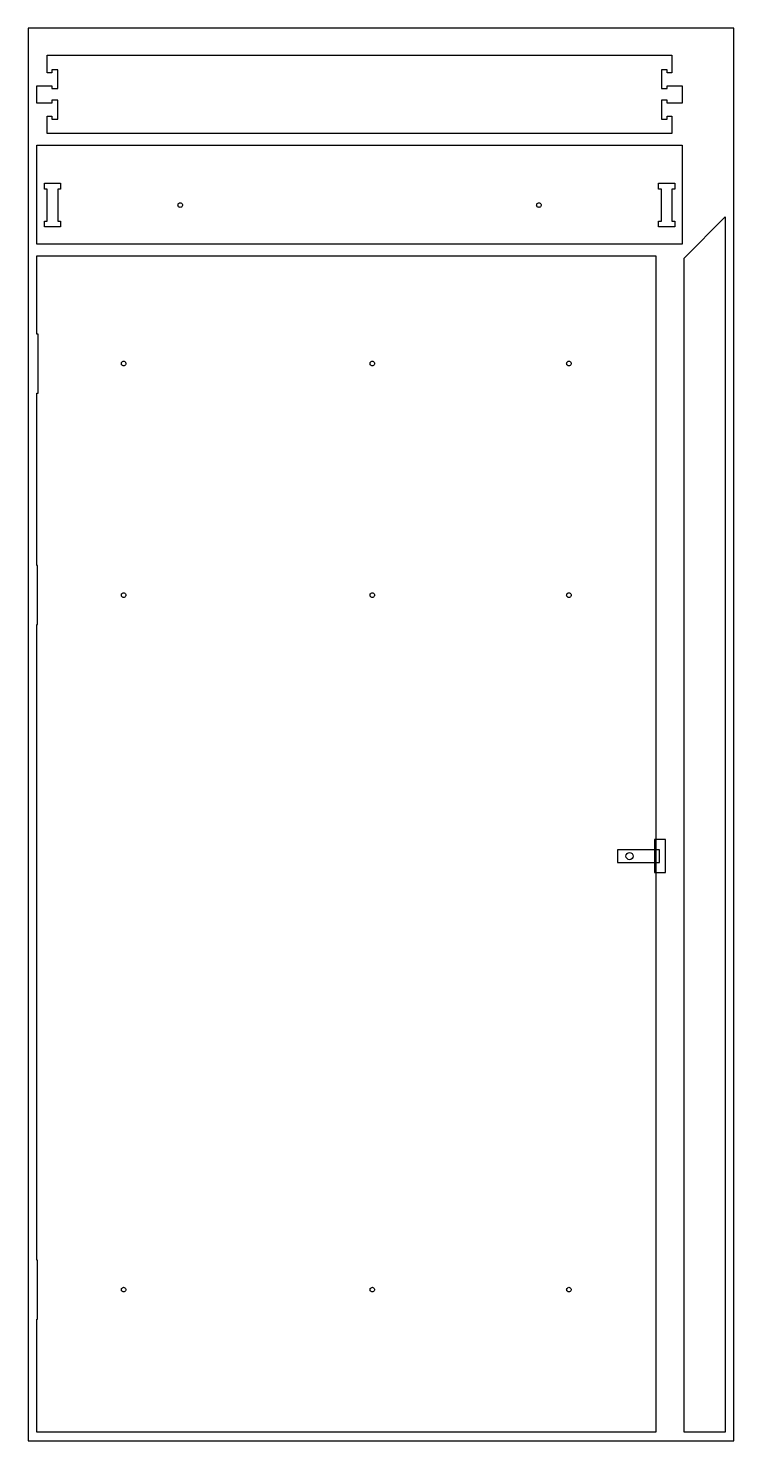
# Model space of a CAD drawing. Header units: inches. Extents: x -2871 to 2516, y -1264 to 7476.
# Drawn here: x -704 to 516, y -1264 to 1176 of the extents above; entities that cross this region are included whole.
import ezdxf

# ---------------------------------------------------------------- set-up
doc = ezdxf.new("R2010")
doc.units = ezdxf.units.IN
doc.header["$MEASUREMENT"] = 0
for name, color, linetype in [('0_SHEET_BirchPly 2440x1220x18', 3, 'CONTINUOUS'), ('3_anyTOOL_CUTTHROUGH_INSIDE', 4, 'CONTINUOUS'), ('4_anyTOOL_13mmDEEP_INSIDE', 1, 'CONTINUOUS'), ('5_anyTOOL_9mmDEEP_INSIDE', 6, 'CONTINUOUS'), ('6_anyTOOL_CUTTHROUGH_OUTSIDE', 5, 'CONTINUOUS')]:
    doc.layers.add(name, color=color, linetype=linetype)

msp = doc.modelspace()

# ---------------------------------------------------------------- linework, layer by layer
at = {"layer": '0_SHEET_BirchPly 2440x1220x18', "linetype": 'Continuous'}
msp.add_lwpolyline([(516.5, -1263.5), (516.5, 1176.5), (-703.5, 1176.5), (-703.5, -1263.5)], close=True, dxfattribs=at)
at = {"layer": '3_anyTOOL_CUTTHROUGH_INSIDE', "linetype": 'Continuous'}
for points in [[(-675.5, 843.5), (-670.5, 843.5), (-670.5, 898.6), (-675.5, 898.6), (-675.5, 908.6), (-647.5, 908.6), (-647.5, 898.6), (-652.5, 898.6), (-652.5, 843.5), (-647.5, 843.5), (-647.5, 833.5), (-675.5, 833.5)], [(386.5, 833.5), (386.5, 843.5), (391.5, 843.5), (391.5, 898.6), (386.5, 898.6), (386.5, 908.6), (414.5, 908.6), (414.5, 898.6), (409.5, 898.6), (409.5, 843.5), (414.5, 843.5), (414.5, 833.5)]]:
    msp.add_lwpolyline(points, close=True, dxfattribs=at)
at = {"layer": '3_anyTOOL_CUTTHROUGH_INSIDE'}
msp.add_circle((336.3, -253.6), 6.21, dxfattribs=at)
at = {"layer": '4_anyTOOL_13mmDEEP_INSIDE'}
for p, q in [((-542.5, 597.3), (-542.4, 598.3)), ((-542.4, 596.2), (-542.5, 597.3)), ((-542.4, 598.3), (-542, 599.3)), ((-542, 595.3), (-542.4, 596.2)), ((-542, 599.3), (-541.3, 600.1)), ((-541.3, 594.5), (-542, 595.3)), ((-541.3, 600.1), (-540.5, 600.7)), ((-540.5, 593.8), (-541.3, 594.5)), ((-540.5, 600.7), (-539.6, 601.1)), ((-539.6, 593.4), (-540.5, 593.8)), ((-539.6, 601.1), (-538.5, 601.3)), ((-538.5, 593.3), (-539.6, 593.4)), ((-538.5, 601.3), (-537.5, 601.1)), ((-537.5, 593.4), (-538.5, 593.3)), ((-537.5, 601.1), (-536.5, 600.7)), ((-536.5, 593.8), (-537.5, 593.4)), ((-536.5, 600.7), (-535.7, 600.1)), ((-535.7, 594.5), (-536.5, 593.8)), ((-535.7, 600.1), (-535.1, 599.3)), ((-535.1, 595.3), (-535.7, 594.5)), ((-535.1, 599.3), (-534.7, 598.3)), ((-534.7, 596.2), (-535.1, 595.3)), ((-534.7, 598.3), (-534.5, 597.3)), ((-534.5, 597.3), (-534.7, 596.2)), ((-112.5, 597.3), (-112.4, 598.3)), ((-112.4, 596.2), (-112.5, 597.3)), ((-112.4, 598.3), (-112, 599.3)), ((-112, 595.3), (-112.4, 596.2)), ((-112, 599.3), (-111.3, 600.1)), ((-111.3, 594.5), (-112, 595.3)), ((-111.3, 600.1), (-110.5, 600.7)), ((-110.5, 593.8), (-111.3, 594.5)), ((-110.5, 600.7), (-109.6, 601.1)), ((-109.6, 593.4), (-110.5, 593.8)), ((-109.6, 601.1), (-108.5, 601.3)), ((-108.5, 593.3), (-109.6, 593.4)), ((-108.5, 601.3), (-107.5, 601.1)), ((-107.5, 593.4), (-108.5, 593.3)), ((-107.5, 601.1), (-106.5, 600.7)), ((-106.5, 593.8), (-107.5, 593.4)), ((-106.5, 600.7), (-105.7, 600.1)), ((-105.7, 594.5), (-106.5, 593.8)), ((-105.7, 600.1), (-105.1, 599.3)), ((-105.1, 595.3), (-105.7, 594.5)), ((-105.1, 599.3), (-104.7, 598.3)), ((-104.7, 596.2), (-105.1, 595.3)), ((-104.7, 598.3), (-104.5, 597.3)), ((-104.5, 597.3), (-104.7, 596.2)), ((227.5, 597.3), (227.6, 598.3)), ((227.6, 596.2), (227.5, 597.3)), ((227.6, 598.3), (228, 599.3)), ((228, 595.3), (227.6, 596.2)), ((228, 599.3), (228.7, 600.1)), ((228.7, 594.5), (228, 595.3)), ((228.7, 600.1), (229.5, 600.7)), ((229.5, 593.8), (228.7, 594.5)), ((229.5, 600.7), (230.4, 601.1)), ((230.4, 593.4), (229.5, 593.8)), ((230.4, 601.1), (231.5, 601.3)), ((231.5, 593.3), (230.4, 593.4)), ((231.5, 601.3), (232.5, 601.1)), ((232.5, 593.4), (231.5, 593.3)), ((232.5, 601.1), (233.5, 600.7)), ((233.5, 593.8), (232.5, 593.4)), ((233.5, 600.7), (234.3, 600.1)), ((234.3, 594.5), (233.5, 593.8)), ((234.3, 600.1), (234.9, 599.3)), ((234.9, 595.3), (234.3, 594.5)), ((234.9, 599.3), (235.3, 598.3)), ((235.3, 596.2), (234.9, 595.3)), ((235.3, 598.3), (235.5, 597.3)), ((235.5, 597.3), (235.3, 596.2)), ((-542.5, 197.3), (-542.4, 198.3)), ((-542.4, 196.2), (-542.5, 197.3)), ((-542.4, 198.3), (-542, 199.3)), ((-542, 195.3), (-542.4, 196.2)), ((-542, 199.3), (-541.3, 200.1)), ((-541.3, 194.5), (-542, 195.3)), ((-541.3, 200.1), (-540.5, 200.7)), ((-540.5, 200.7), (-539.6, 201.1)), ((-539.6, 201.1), (-538.5, 201.3)), ((-538.5, 201.3), (-537.5, 201.1)), ((-537.5, 201.1), (-536.5, 200.7)), ((-536.5, 200.7), (-535.7, 200.1)), ((-535.7, 200.1), (-535.1, 199.3)), ((-535.1, 195.3), (-535.7, 194.5)), ((-535.1, 199.3), (-534.7, 198.3)), ((-534.7, 196.2), (-535.1, 195.3)), ((-534.7, 198.3), (-534.5, 197.3)), ((-534.5, 197.3), (-534.7, 196.2)), ((-112.5, 197.3), (-112.4, 198.3)), ((-112.4, 196.2), (-112.5, 197.3)), ((-112.4, 198.3), (-112, 199.3)), ((-112, 195.3), (-112.4, 196.2)), ((-112, 199.3), (-111.3, 200.1)), ((-111.3, 194.5), (-112, 195.3)), ((-111.3, 200.1), (-110.5, 200.7)), ((-110.5, 200.7), (-109.6, 201.1)), ((-109.6, 201.1), (-108.5, 201.3)), ((-108.5, 201.3), (-107.5, 201.1)), ((-107.5, 201.1), (-106.5, 200.7)), ((-106.5, 200.7), (-105.7, 200.1)), ((-105.7, 200.1), (-105.1, 199.3)), ((-105.1, 195.3), (-105.7, 194.5)), ((-105.1, 199.3), (-104.7, 198.3)), ((-104.7, 196.2), (-105.1, 195.3)), ((-104.7, 198.3), (-104.5, 197.3)), ((-104.5, 197.3), (-104.7, 196.2)), ((227.5, 197.3), (227.6, 198.3)), ((227.6, 196.2), (227.5, 197.3)), ((227.6, 198.3), (228, 199.3)), ((228, 195.3), (227.6, 196.2)), ((228, 199.3), (228.7, 200.1)), ((228.7, 194.5), (228, 195.3)), ((228.7, 200.1), (229.5, 200.7)), ((229.5, 200.7), (230.4, 201.1)), ((230.4, 201.1), (231.5, 201.3)), ((231.5, 201.3), (232.5, 201.1)), ((232.5, 201.1), (233.5, 200.7)), ((233.5, 200.7), (234.3, 200.1)), ((234.3, 200.1), (234.9, 199.3)), ((234.9, 195.3), (234.3, 194.5)), ((234.9, 199.3), (235.3, 198.3)), ((235.3, 196.2), (234.9, 195.3)), ((235.3, 198.3), (235.5, 197.3)), ((235.5, 197.3), (235.3, 196.2)), ((-540.5, 193.8), (-541.3, 194.5)), ((-539.6, 193.4), (-540.5, 193.8)), ((-538.5, 193.3), (-539.6, 193.4)), ((-537.5, 193.4), (-538.5, 193.3)), ((-536.5, 193.8), (-537.5, 193.4)), ((-535.7, 194.5), (-536.5, 193.8)), ((-110.5, 193.8), (-111.3, 194.5)), ((-109.6, 193.4), (-110.5, 193.8)), ((-108.5, 193.3), (-109.6, 193.4)), ((-107.5, 193.4), (-108.5, 193.3)), ((-106.5, 193.8), (-107.5, 193.4)), ((-105.7, 194.5), (-106.5, 193.8)), ((229.5, 193.8), (228.7, 194.5)), ((230.4, 193.4), (229.5, 193.8)), ((231.5, 193.3), (230.4, 193.4)), ((232.5, 193.4), (231.5, 193.3)), ((233.5, 193.8), (232.5, 193.4)), ((234.3, 194.5), (233.5, 193.8)), ((-542, -1000.5), (-541.3, -999.7)), ((-541.3, -999.7), (-540.5, -999.1)), ((-540.5, -999.1), (-539.6, -998.7)), ((-539.6, -998.7), (-538.5, -998.5)), ((-538.5, -998.5), (-537.5, -998.7)), ((-537.5, -998.7), (-536.5, -999.1)), ((-536.5, -999.1), (-535.7, -999.7)), ((-535.7, -999.7), (-535.1, -1000.5)), ((-112, -1000.5), (-111.3, -999.7)), ((-111.3, -999.7), (-110.5, -999.1)), ((-110.5, -999.1), (-109.6, -998.7)), ((-109.6, -998.7), (-108.5, -998.5)), ((-108.5, -998.5), (-107.5, -998.7)), ((-107.5, -998.7), (-106.5, -999.1)), ((-106.5, -999.1), (-105.7, -999.7)), ((-105.7, -999.7), (-105.1, -1000.5)), ((228, -1000.5), (228.7, -999.7)), ((228.7, -999.7), (229.5, -999.1)), ((229.5, -999.1), (230.4, -998.7)), ((230.4, -998.7), (231.5, -998.5)), ((231.5, -998.5), (232.5, -998.7)), ((232.5, -998.7), (233.5, -999.1)), ((233.5, -999.1), (234.3, -999.7)), ((234.3, -999.7), (234.9, -1000.5)), ((-542.5, -1002.5), (-542.4, -1001.5)), ((-542.4, -1003.6), (-542.5, -1002.5)), ((-542.4, -1001.5), (-542, -1000.5)), ((-542, -1004.5), (-542.4, -1003.6)), ((-541.3, -1005.4), (-542, -1004.5)), ((-540.5, -1006), (-541.3, -1005.4)), ((-539.6, -1006.4), (-540.5, -1006)), ((-538.5, -1006.5), (-539.6, -1006.4)), ((-537.5, -1006.4), (-538.5, -1006.5)), ((-536.5, -1006), (-537.5, -1006.4)), ((-535.7, -1005.4), (-536.5, -1006)), ((-535.1, -1004.5), (-535.7, -1005.4)), ((-535.1, -1000.5), (-534.7, -1001.5)), ((-534.7, -1003.6), (-535.1, -1004.5)), ((-534.7, -1001.5), (-534.5, -1002.5)), ((-534.5, -1002.5), (-534.7, -1003.6)), ((-112.5, -1002.5), (-112.4, -1001.5)), ((-112.4, -1003.6), (-112.5, -1002.5)), ((-112.4, -1001.5), (-112, -1000.5)), ((-112, -1004.5), (-112.4, -1003.6)), ((-111.3, -1005.4), (-112, -1004.5)), ((-110.5, -1006), (-111.3, -1005.4)), ((-109.6, -1006.4), (-110.5, -1006)), ((-108.5, -1006.5), (-109.6, -1006.4)), ((-107.5, -1006.4), (-108.5, -1006.5)), ((-106.5, -1006), (-107.5, -1006.4)), ((-105.7, -1005.4), (-106.5, -1006)), ((-105.1, -1004.5), (-105.7, -1005.4)), ((-105.1, -1000.5), (-104.7, -1001.5)), ((-104.7, -1003.6), (-105.1, -1004.5)), ((-104.7, -1001.5), (-104.5, -1002.5)), ((-104.5, -1002.5), (-104.7, -1003.6)), ((227.5, -1002.5), (227.6, -1001.5)), ((227.6, -1003.6), (227.5, -1002.5)), ((227.6, -1001.5), (228, -1000.5)), ((228, -1004.5), (227.6, -1003.6)), ((228.7, -1005.4), (228, -1004.5)), ((229.5, -1006), (228.7, -1005.4)), ((230.4, -1006.4), (229.5, -1006)), ((231.5, -1006.5), (230.4, -1006.4)), ((232.5, -1006.4), (231.5, -1006.5)), ((233.5, -1006), (232.5, -1006.4)), ((234.3, -1005.4), (233.5, -1006)), ((234.9, -1004.5), (234.3, -1005.4)), ((234.9, -1000.5), (235.3, -1001.5)), ((235.3, -1003.6), (234.9, -1004.5)), ((235.3, -1001.5), (235.5, -1002.5)), ((235.5, -1002.5), (235.3, -1003.6))]:
    msp.add_line(p, q, dxfattribs=at)
at = {"layer": '4_anyTOOL_13mmDEEP_INSIDE', "linetype": 'Continuous'}
for points in [[(-444.6, 871), (-444.5, 872.1), (-444.1, 873), (-443.5, 873.8), (-442.6, 874.5), (-441.7, 874.9), (-440.6, 875), (-439.6, 874.9), (-438.6, 874.5), (-437.8, 873.8), (-437.2, 873), (-436.8, 872.1), (-436.6, 871), (-436.8, 870), (-437.2, 869), (-437.8, 868.2), (-438.6, 867.6), (-439.6, 867.2), (-440.6, 867), (-441.7, 867.2), (-442.6, 867.6), (-443.5, 868.2), (-444.1, 869), (-444.5, 870)], [(175.6, 871), (175.7, 872.1), (176.1, 873), (176.8, 873.8), (177.6, 874.5), (178.6, 874.9), (179.6, 875), (180.6, 874.9), (181.6, 874.5), (182.4, 873.8), (183.1, 873), (183.5, 872.1), (183.6, 871), (183.5, 870), (183.1, 869), (182.4, 868.2), (181.6, 867.6), (180.6, 867.2), (179.6, 867), (178.6, 867.2), (177.6, 867.6), (176.8, 868.2), (176.1, 869), (175.7, 870)], [(-542.5, 597.3), (-542.4, 598.3), (-542, 599.3), (-541.3, 600.1), (-540.5, 600.7), (-539.6, 601.1), (-538.5, 601.3), (-537.5, 601.1), (-536.5, 600.7), (-535.7, 600.1), (-535.1, 599.3), (-534.7, 598.3), (-534.5, 597.3), (-534.7, 596.2), (-535.1, 595.3), (-535.7, 594.5), (-536.5, 593.8), (-537.5, 593.4), (-538.5, 593.3), (-539.6, 593.4), (-540.5, 593.8), (-541.3, 594.5), (-542, 595.3), (-542.4, 596.2)], [(-112.5, 597.3), (-112.4, 598.3), (-112, 599.3), (-111.3, 600.1), (-110.5, 600.7), (-109.6, 601.1), (-108.5, 601.3), (-107.5, 601.1), (-106.5, 600.7), (-105.7, 600.1), (-105.1, 599.3), (-104.7, 598.3), (-104.5, 597.3), (-104.7, 596.2), (-105.1, 595.3), (-105.7, 594.5), (-106.5, 593.8), (-107.5, 593.4), (-108.5, 593.3), (-109.6, 593.4), (-110.5, 593.8), (-111.3, 594.5), (-112, 595.3), (-112.4, 596.2)], [(227.5, 597.3), (227.6, 598.3), (228, 599.3), (228.7, 600.1), (229.5, 600.7), (230.4, 601.1), (231.5, 601.3), (232.5, 601.1), (233.5, 600.7), (234.3, 600.1), (234.9, 599.3), (235.3, 598.3), (235.5, 597.3), (235.3, 596.2), (234.9, 595.3), (234.3, 594.5), (233.5, 593.8), (232.5, 593.4), (231.5, 593.3), (230.4, 593.4), (229.5, 593.8), (228.7, 594.5), (228, 595.3), (227.6, 596.2)], [(-542.5, 197.3), (-542.4, 198.3), (-542, 199.3), (-541.3, 200.1), (-540.5, 200.7), (-539.6, 201.1), (-538.5, 201.3), (-537.5, 201.1), (-536.5, 200.7), (-535.7, 200.1), (-535.1, 199.3), (-534.7, 198.3), (-534.5, 197.3), (-534.7, 196.2), (-535.1, 195.3), (-535.7, 194.5), (-536.5, 193.8), (-537.5, 193.4), (-538.5, 193.3), (-539.6, 193.4), (-540.5, 193.8), (-541.3, 194.5), (-542, 195.3), (-542.4, 196.2)], [(-112.5, 197.3), (-112.4, 198.3), (-112, 199.3), (-111.3, 200.1), (-110.5, 200.7), (-109.6, 201.1), (-108.5, 201.3), (-107.5, 201.1), (-106.5, 200.7), (-105.7, 200.1), (-105.1, 199.3), (-104.7, 198.3), (-104.5, 197.3), (-104.7, 196.2), (-105.1, 195.3), (-105.7, 194.5), (-106.5, 193.8), (-107.5, 193.4), (-108.5, 193.3), (-109.6, 193.4), (-110.5, 193.8), (-111.3, 194.5), (-112, 195.3), (-112.4, 196.2)], [(227.5, 197.3), (227.6, 198.3), (228, 199.3), (228.7, 200.1), (229.5, 200.7), (230.4, 201.1), (231.5, 201.3), (232.5, 201.1), (233.5, 200.7), (234.3, 200.1), (234.9, 199.3), (235.3, 198.3), (235.5, 197.3), (235.3, 196.2), (234.9, 195.3), (234.3, 194.5), (233.5, 193.8), (232.5, 193.4), (231.5, 193.3), (230.4, 193.4), (229.5, 193.8), (228.7, 194.5), (228, 195.3), (227.6, 196.2)], [(-542.5, -1002.5), (-542.4, -1001.5), (-542, -1000.5), (-541.3, -999.7), (-540.5, -999.1), (-539.6, -998.7), (-538.5, -998.5), (-537.5, -998.7), (-536.5, -999.1), (-535.7, -999.7), (-535.1, -1000.5), (-534.7, -1001.5), (-534.5, -1002.5), (-534.7, -1003.6), (-535.1, -1004.5), (-535.7, -1005.4), (-536.5, -1006), (-537.5, -1006.4), (-538.5, -1006.5), (-539.6, -1006.4), (-540.5, -1006), (-541.3, -1005.4), (-542, -1004.5), (-542.4, -1003.6)], [(-112.5, -1002.5), (-112.4, -1001.5), (-112, -1000.5), (-111.3, -999.7), (-110.5, -999.1), (-109.6, -998.7), (-108.5, -998.5), (-107.5, -998.7), (-106.5, -999.1), (-105.7, -999.7), (-105.1, -1000.5), (-104.7, -1001.5), (-104.5, -1002.5), (-104.7, -1003.6), (-105.1, -1004.5), (-105.7, -1005.4), (-106.5, -1006), (-107.5, -1006.4), (-108.5, -1006.5), (-109.6, -1006.4), (-110.5, -1006), (-111.3, -1005.4), (-112, -1004.5), (-112.4, -1003.6)], [(227.5, -1002.5), (227.6, -1001.5), (228, -1000.5), (228.7, -999.7), (229.5, -999.1), (230.4, -998.7), (231.5, -998.5), (232.5, -998.7), (233.5, -999.1), (234.3, -999.7), (234.9, -1000.5), (235.3, -1001.5), (235.5, -1002.5), (235.3, -1003.6), (234.9, -1004.5), (234.3, -1005.4), (233.5, -1006), (232.5, -1006.4), (231.5, -1006.5), (230.4, -1006.4), (229.5, -1006), (228.7, -1005.4), (228, -1004.5), (227.6, -1003.6)]]:
    msp.add_lwpolyline(points, close=True, dxfattribs=at)
at = {"layer": '4_anyTOOL_13mmDEEP_INSIDE'}
msp.add_lwpolyline([(379.5, -225), (379.5, -282), (398.3, -282), (398.3, -225)], close=True, dxfattribs=at)
at = {"layer": '5_anyTOOL_9mmDEEP_INSIDE'}
msp.add_lwpolyline([(315.5, -242.5), (315.5, -264.5), (387.8, -264.5), (387.8, -242.5)], close=True, dxfattribs=at)
at = {"layer": '6_anyTOOL_CUTTHROUGH_OUTSIDE', "linetype": 'Continuous'}
for points in [[(-688.5, 1047.1), (-688.5, 1077.1), (-662.5, 1077.1), (-662.5, 1072.1), (-652.5, 1072.1), (-652.5, 1104.7), (-662.5, 1104.7), (-662.5, 1099.7), (-670.5, 1099.7), (-670.5, 1129.7), (409.5, 1129.7), (409.5, 1099.7), (401.5, 1099.7), (401.5, 1104.7), (391.5, 1104.7), (391.5, 1072.1), (401.5, 1072.1), (401.5, 1077.1), (427.5, 1077.1), (427.5, 1047.1), (401.5, 1047.1), (401.5, 1052.1), (391.5, 1052.1), (391.5, 1019.6), (401.5, 1019.6), (401.5, 1024.6), (409.5, 1024.6), (409.5, 994.6), (-670.5, 994.6), (-670.5, 1024.6), (-662.5, 1024.6), (-662.5, 1019.6), (-652.5, 1019.6), (-652.5, 1052.1), (-662.5, 1052.1), (-662.5, 1047.1)], [(-688.5, 974.6), (427.5, 974.6), (427.5, 803.5), (-688.5, 803.5)], [(430.6, 779.5), (501.6, 850.5), (501.6, -1248.5), (430.6, -1248.5)], [(-688.5, -951.5), (-688.5, 146.3), (-687.5, 146.3), (-687.5, 248.3), (-688.5, 248.3), (-688.5, 546.3), (-686.5, 546.3), (-686.5, 648.3), (-688.5, 648.3), (-688.5, 783.5), (381.5, 783.5), (381.5, -225), (381.5, -282), (381.5, -1248.5), (-688.5, -1248.5), (-688.5, -1053.5), (-687.5, -1053.5), (-687.5, -951.5)]]:
    msp.add_lwpolyline(points, close=True, dxfattribs=at)

doc.saveas('drawing.dxf')
